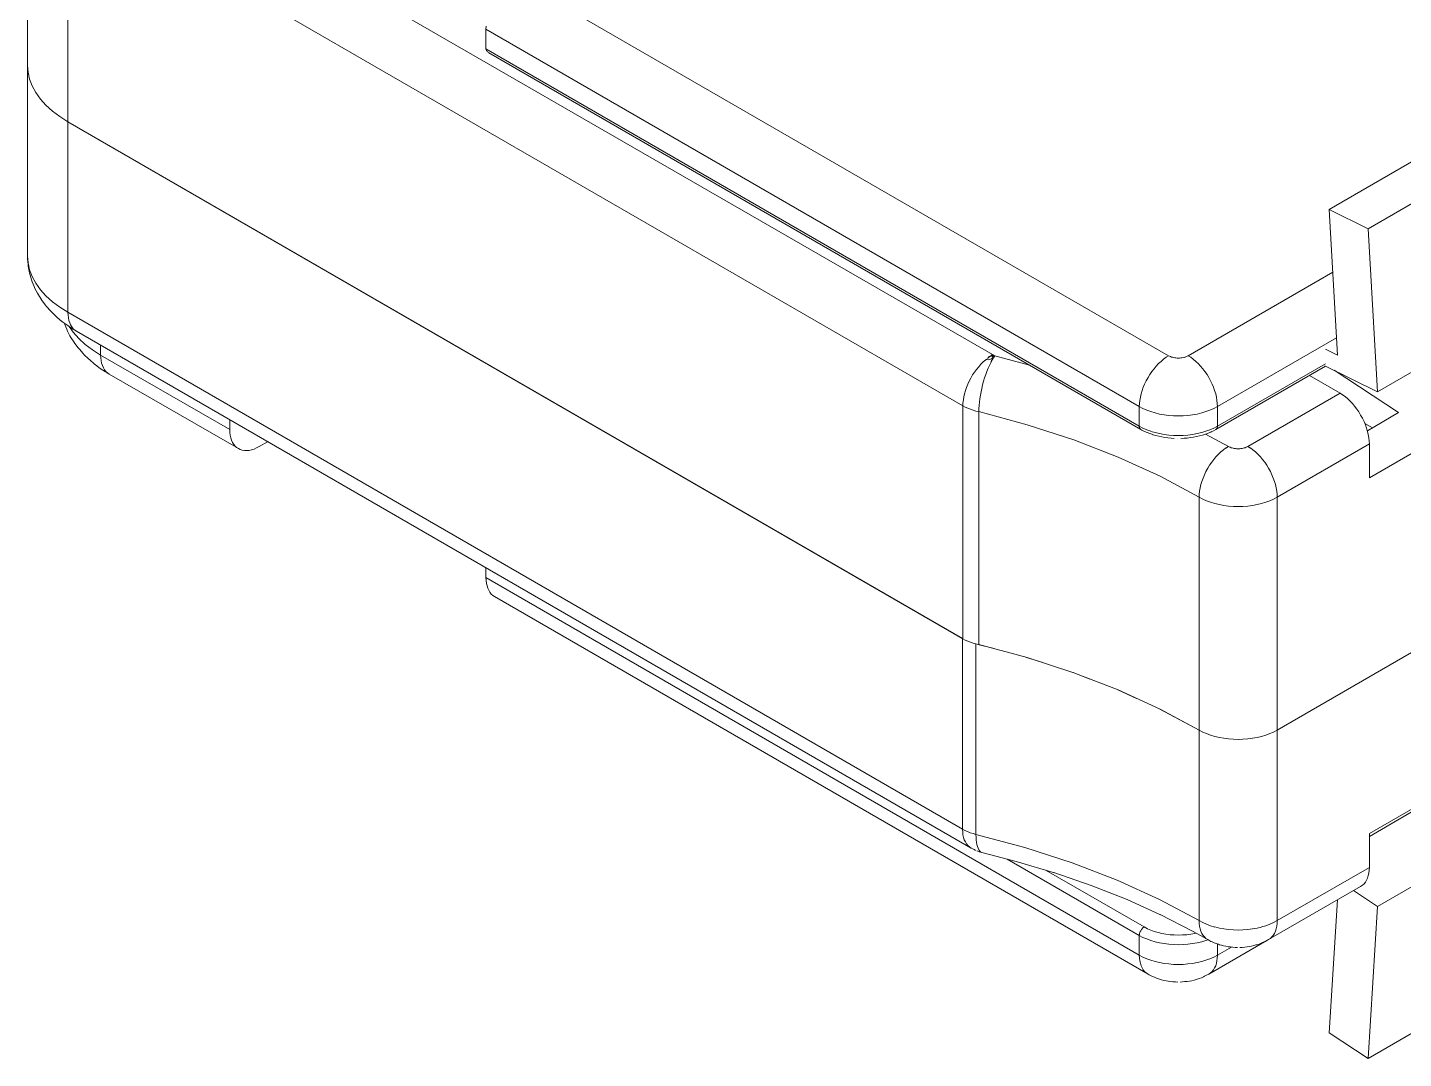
# Model space of a CAD drawing. Header units: inches. Extents: x 0.18 to 4.06, y 0.3 to 3.48.
# Drawn here: x 2.25 to 3.28, y 2.08 to 2.851 of the extents above; entities that cross this region are included whole.
import ezdxf

# ---------------------------------------------------------------- set-up
doc = ezdxf.new("R2010")
doc.units = ezdxf.units.IN
doc.header["$MEASUREMENT"] = 0
doc.layers.add('Layer 1', color=7, linetype='Continuous')

# ---------------------------------------------------------------- blocks, each defined once
blk = doc.blocks.new('block 2')
at = {"layer": 'Layer 1', "color": 250, "lineweight": 18}
for points in [[(2.25, 2.9974), (2.25, 2.8232)], [(2.9742, 2.606), (2.3022, 2.9932)], [(2.2803, 2.9552), (2.9502, 2.5684)], [(2.2803, 2.781), (2.2803, 2.9552)], [(2.6152, 2.8883), (3.1042, 2.606)], [(2.5933, 2.8526), (2.5932, 2.8504)], [(2.5932, 2.8504), (2.5932, 2.8356)], [(3.0823, 2.568), (2.5932, 2.8504)], [(2.5932, 2.8356), (2.5933, 2.8352)], [(3.0823, 2.5532), (2.5932, 2.8356)], [(2.5933, 2.8352), (2.5934, 2.8348)], [(2.5934, 2.8348), (2.5936, 2.8344)], [(2.5936, 2.8344), (2.5938, 2.834)], [(2.5938, 2.834), (2.5941, 2.8336)], [(2.5941, 2.8336), (2.5945, 2.8333)], [(2.5945, 2.8333), (2.5949, 2.8329)], [(2.5949, 2.8329), (2.5954, 2.8326)], [(2.2504, 2.818), (2.25, 2.8232)], [(2.25, 2.8232), (2.25, 2.6806)], [(2.25, 2.8232), (2.2504, 2.818)], [(2.5954, 2.8326), (3.0834, 2.5509)], [(2.2516, 2.8129), (2.2504, 2.818)], [(2.2504, 2.818), (2.2516, 2.8129)], [(2.2535, 2.8078), (2.2516, 2.8129)], [(2.2516, 2.8129), (2.2535, 2.8078)], [(2.2563, 2.8028), (2.2535, 2.8078)], [(2.2535, 2.8078), (2.2562, 2.8028)], [(2.2597, 2.798), (2.2563, 2.8028)], [(2.2563, 2.8028), (2.2597, 2.798)], [(2.2638, 2.7934), (2.2597, 2.798)], [(2.2597, 2.798), (2.2638, 2.7934)], [(2.2687, 2.789), (2.2638, 2.7934)], [(2.2638, 2.7934), (2.2687, 2.789)], [(2.2742, 2.7849), (2.2687, 2.789)], [(2.2687, 2.789), (2.2742, 2.7849)], [(2.2803, 2.781), (2.2742, 2.7849)], [(2.2742, 2.7849), (2.2803, 2.781)], [(2.95, 2.3944), (2.2803, 2.781)], [(2.2803, 2.6385), (2.2803, 2.781)], [(2.2803, 2.781), (2.9502, 2.3942)], [(3.2974, 2.7575), (3.2244, 2.7153)], [(3.3266, 2.7431), (3.2535, 2.7009)], [(3.2244, 2.7153), (3.2307, 2.6065)], [(3.2535, 2.7009), (3.2244, 2.7153)], [(3.2606, 2.5789), (3.2535, 2.7009)], [(2.25, 2.6806), (2.2501, 2.6782)], [(2.2504, 2.6755), (2.25, 2.6806)], [(2.2501, 2.6782), (2.2504, 2.6745)], [(2.2516, 2.6703), (2.2504, 2.6755)], [(2.2504, 2.6745), (2.2506, 2.673)], [(2.2506, 2.6729), (2.2512, 2.6693)], [(2.2512, 2.6693), (2.2515, 2.6678)], [(2.2535, 2.6652), (2.2516, 2.6703)], [(3.2271, 2.6685), (3.1189, 2.606)], [(2.2515, 2.6678), (2.252, 2.6663)], [(2.252, 2.6663), (2.253, 2.6627)], [(2.253, 2.6627), (2.2535, 2.6613)], [(2.2563, 2.6603), (2.2535, 2.6652)], [(2.2535, 2.6613), (2.255, 2.6577)], [(2.255, 2.6577), (2.2556, 2.6564)], [(2.2597, 2.6554), (2.2563, 2.6603)], [(2.2556, 2.6564), (2.2574, 2.6529)], [(2.2574, 2.6529), (2.2581, 2.6516)], [(2.2581, 2.6516), (2.2602, 2.6483)], [(2.2638, 2.6508), (2.2597, 2.6554)], [(2.2602, 2.6483), (2.261, 2.6471)], [(2.2687, 2.6464), (2.2638, 2.6508)], [(2.261, 2.6471), (2.2635, 2.6439)], [(2.2635, 2.6439), (2.2643, 2.6427)], [(2.2643, 2.6427), (2.2671, 2.6396)], [(2.2671, 2.6396), (2.2681, 2.6386)], [(2.2681, 2.6386), (2.2711, 2.6356)], [(2.2742, 2.6423), (2.2687, 2.6464)], [(2.2803, 2.6385), (2.2742, 2.6423)], [(2.95, 2.2518), (2.2803, 2.6385)], [(2.2804, 2.6363), (2.2803, 2.6385)], [(2.2711, 2.6356), (2.2721, 2.6347)], [(2.2721, 2.6347), (2.2754, 2.6319)], [(2.2754, 2.6319), (2.2764, 2.6312)], [(2.2764, 2.6312), (2.2801, 2.6285)], [(2.2776, 2.6303), (2.278, 2.6293)], [(2.278, 2.6293), (2.2794, 2.6258)], [(2.2801, 2.6285), (2.284, 2.6259)], [(2.2806, 2.6343), (2.2804, 2.6363)], [(2.281, 2.6323), (2.2806, 2.6343)], [(2.2816, 2.6306), (2.281, 2.6323)], [(2.2811, 2.6278), (2.2842, 2.6235)], [(2.2823, 2.629), (2.2816, 2.6306)], [(2.2832, 2.6275), (2.2823, 2.629)], [(2.2842, 2.6262), (2.2832, 2.6275)], [(2.2794, 2.6258), (2.28, 2.6244)], [(2.28, 2.6244), (2.2818, 2.621)], [(2.2818, 2.621), (2.2825, 2.6197)], [(2.2825, 2.6197), (2.2847, 2.6163)], [(2.284, 2.626), (2.2849, 2.6253)], [(2.2854, 2.6252), (2.2842, 2.6262)], [(2.2842, 2.6235), (2.2883, 2.6189)], [(2.2847, 2.6163), (2.2855, 2.6151)], [(2.2849, 2.6253), (2.2867, 2.6243)], [(2.2867, 2.6243), (2.2854, 2.6252)], [(2.2867, 2.6243), (2.9564, 2.2376)], [(2.2883, 2.6189), (2.2932, 2.6145)], [(3.23, 2.6195), (3.1408, 2.568)], [(3.2606, 2.5789), (3.3337, 2.6211)], [(2.2855, 2.6151), (2.288, 2.6119)], [(2.288, 2.6119), (2.2888, 2.6108)], [(2.2888, 2.6108), (2.2916, 2.6076)], [(2.2916, 2.6077), (2.2925, 2.6066)], [(2.2925, 2.6066), (2.2956, 2.6037)], [(2.2932, 2.6145), (2.2986, 2.6104)], [(2.2986, 2.6104), (2.3047, 2.6065)], [(2.3047, 2.6138), (2.3047, 2.6065)], [(2.3048, 2.6044), (2.3047, 2.6065)], [(2.3047, 2.6065), (2.4015, 2.5507)], [(2.9709, 2.606), (2.972, 2.6063)], [(2.9714, 2.6065), (2.9716, 2.6065)], [(2.972, 2.6064), (2.9714, 2.6065)], [(2.9717, 2.6064), (2.9714, 2.6065)], [(2.9714, 2.6065), (2.9717, 2.6064)], [(2.9717, 2.6065), (2.9715, 2.6065)], [(2.9715, 2.6065), (2.9715, 2.6065)], [(2.9716, 2.6065), (2.9715, 2.6065)], [(2.9721, 2.6064), (2.9716, 2.6065)], [(2.9716, 2.6065), (2.9719, 2.6064)], [(2.9721, 2.6064), (2.9716, 2.6065)], [(2.9716, 2.6065), (2.972, 2.6064)], [(2.9717, 2.6066), (2.972, 2.6064)], [(2.9721, 2.6064), (2.9717, 2.6066)], [(2.9721, 2.6064), (2.9717, 2.6065)], [(2.9721, 2.6064), (2.9717, 2.6065)], [(2.9717, 2.6065), (2.972, 2.6064)], [(2.9717, 2.6065), (2.972, 2.6064)], [(2.9721, 2.6064), (2.9718, 2.6066)], [(2.9718, 2.6066), (2.9721, 2.6064)], [(2.9721, 2.6064), (2.9718, 2.6066)], [(2.9721, 2.6064), (2.9718, 2.6066)], [(2.9718, 2.6066), (2.972, 2.6064)], [(2.9718, 2.6066), (2.972, 2.6064)], [(2.9721, 2.6064), (2.9719, 2.6066)], [(2.9721, 2.6064), (2.9719, 2.6066)], [(2.9719, 2.6066), (2.972, 2.6065)], [(2.9721, 2.6064), (2.9719, 2.6066)], [(2.9719, 2.6066), (2.9721, 2.6065)], [(2.9721, 2.6064), (2.9719, 2.6066)], [(2.9719, 2.6066), (2.9721, 2.6065)], [(2.9719, 2.6066), (2.9721, 2.6065)], [(2.9719, 2.6064), (2.972, 2.6064)], [(2.972, 2.6064), (2.9719, 2.6064)], [(2.9719, 2.6064), (2.9719, 2.6064)], [(2.9719, 2.6064), (2.9719, 2.6064)], [(2.9719, 2.6064), (2.9719, 2.6064)], [(2.972, 2.6064), (2.9719, 2.6064)], [(2.9719, 2.6064), (2.9719, 2.6064)], [(2.9719, 2.6064), (2.9719, 2.6064)], [(2.9719, 2.6064), (2.9719, 2.6064)], [(2.9719, 2.6064), (2.9719, 2.6064)], [(2.9719, 2.6064), (2.9719, 2.6064)], [(2.9719, 2.6064), (2.9719, 2.6064)], [(2.9721, 2.6064), (2.972, 2.6066)], [(2.9721, 2.6064), (2.972, 2.6066)], [(2.972, 2.6066), (2.9721, 2.6065)], [(2.972, 2.6066), (2.9721, 2.6065)], [(2.9721, 2.6064), (2.972, 2.6066)], [(2.972, 2.6066), (2.9721, 2.6065)], [(2.9721, 2.6064), (2.972, 2.6064)], [(2.972, 2.6064), (2.972, 2.6064)], [(2.972, 2.6064), (2.972, 2.6064)], [(2.972, 2.6064), (2.972, 2.6064)], [(2.972, 2.6063), (2.972, 2.6064)], [(2.972, 2.6064), (2.972, 2.6064)], [(2.972, 2.6064), (2.972, 2.6064)], [(2.972, 2.6064), (2.972, 2.6064)], [(2.972, 2.6064), (2.972, 2.6064)], [(2.972, 2.6064), (2.972, 2.6064)], [(2.9742, 2.606), (2.972, 2.6064)], [(2.972, 2.6063), (2.972, 2.6063)], [(2.9721, 2.6063), (2.972, 2.6063)], [(2.9721, 2.6064), (2.9721, 2.6066)], [(2.9721, 2.6064), (2.9721, 2.6066)], [(2.9721, 2.6066), (2.9721, 2.6065)], [(2.9721, 2.6066), (2.9721, 2.6065)], [(2.9721, 2.6064), (2.9721, 2.6064)], [(2.9723, 2.6064), (2.9721, 2.6064)], [(2.9721, 2.6064), (2.9721, 2.6064)], [(2.9721, 2.6064), (2.9722, 2.6063)], [(2.9721, 2.6063), (2.9721, 2.6063)], [(2.9721, 2.6063), (2.9721, 2.6063)], [(2.9721, 2.6063), (2.9721, 2.6063)], [(2.9721, 2.6063), (2.9721, 2.6063)], [(2.9722, 2.6063), (2.9721, 2.6063)], [(2.9721, 2.6063), (2.9721, 2.6063)], [(2.9721, 2.6063), (2.9721, 2.6063)], [(2.9721, 2.6063), (2.9721, 2.6063)], [(2.9721, 2.6063), (2.9721, 2.6063)], [(2.9721, 2.6063), (2.9721, 2.6063)], [(2.9723, 2.6064), (2.9722, 2.6064)], [(2.9722, 2.6064), (2.9723, 2.6064)], [(2.9722, 2.6064), (2.9723, 2.6064)], [(2.9723, 2.6064), (2.9722, 2.6064)], [(2.9723, 2.6064), (2.9722, 2.6064)], [(2.9722, 2.6064), (2.9723, 2.6064)], [(2.9722, 2.6064), (2.9723, 2.6064)], [(2.9723, 2.6064), (2.9722, 2.6064)], [(2.9722, 2.6064), (2.9722, 2.6064)], [(2.9722, 2.6064), (2.9722, 2.6064)], [(2.9722, 2.6064), (2.9722, 2.6064)], [(2.9722, 2.6064), (2.9722, 2.6064)], [(2.9722, 2.6064), (2.9723, 2.6064)], [(2.9723, 2.6064), (2.9722, 2.6064)], [(2.9722, 2.6064), (2.9722, 2.6064)], [(2.9722, 2.6064), (2.9722, 2.6064)], [(2.9722, 2.6064), (2.9722, 2.6064)], [(2.9722, 2.6064), (2.9722, 2.6064)], [(2.9722, 2.6064), (2.9722, 2.6064)], [(2.9722, 2.6064), (2.9722, 2.6064)], [(2.9722, 2.6064), (2.9722, 2.6064)], [(2.9722, 2.6064), (2.9722, 2.6064)], [(2.9722, 2.6064), (2.9722, 2.6064)], [(2.9722, 2.6064), (2.9722, 2.6064)], [(2.9722, 2.6063), (2.9722, 2.6064)], [(2.9722, 2.6064), (2.9722, 2.6063)], [(2.9722, 2.6063), (2.9722, 2.6064)], [(2.9722, 2.6064), (2.9722, 2.6063)], [(2.9722, 2.6063), (2.9722, 2.6064)], [(2.9722, 2.6064), (2.9722, 2.6063)], [(2.9722, 2.6063), (2.9722, 2.6064)], [(2.9722, 2.6064), (2.9722, 2.6063)], [(2.9722, 2.6063), (2.9722, 2.6064)], [(2.9722, 2.6064), (2.9722, 2.6063)], [(2.9725, 2.6064), (2.9722, 2.6064)], [(2.9722, 2.6064), (2.9723, 2.6064)], [(2.9722, 2.6064), (2.9722, 2.6064)], [(2.9722, 2.6064), (2.9722, 2.6064)], [(2.9722, 2.6064), (2.9722, 2.6064)], [(2.9723, 2.6064), (2.9722, 2.6064)], [(2.9722, 2.6064), (2.9723, 2.6064)], [(2.9722, 2.6063), (2.9722, 2.6064)], [(2.9722, 2.6064), (2.9722, 2.6063)], [(2.9722, 2.6063), (2.9722, 2.6064)], [(2.9722, 2.6064), (2.9722, 2.6063)], [(2.9722, 2.6063), (2.9722, 2.6063)], [(2.9723, 2.6064), (2.9723, 2.6064)], [(2.9725, 2.6064), (2.9725, 2.6063)], [(3.2307, 2.6065), (3.2216, 2.611)], [(2.2956, 2.6037), (2.2966, 2.6028)], [(2.2966, 2.6028), (2.2999, 2.6)], [(2.2999, 2.6), (2.3009, 2.5992)], [(2.3009, 2.5992), (2.3045, 2.5965)], [(2.3045, 2.5965), (2.3084, 2.594)], [(2.3051, 2.6023), (2.3048, 2.6044)], [(2.3055, 2.6004), (2.3051, 2.6023)], [(2.3061, 2.5986), (2.3055, 2.6004)], [(2.3068, 2.597), (2.3061, 2.5986)], [(2.3077, 2.5955), (2.3068, 2.597)], [(2.959, 2.5937), (2.9605, 2.5958)], [(2.9605, 2.5958), (2.9621, 2.5978)], [(2.9621, 2.5978), (2.9637, 2.5996)], [(2.9637, 2.5996), (2.9655, 2.6014)], [(2.9655, 2.6014), (2.9673, 2.603)], [(2.9673, 2.603), (2.9679, 2.6035)], [(2.9681, 2.6031), (2.9696, 2.6029)], [(2.9691, 2.5966), (2.9682, 2.5943)], [(2.9686, 2.604), (2.9691, 2.6044)], [(2.9691, 2.6044), (2.9694, 2.6046)], [(2.9701, 2.5988), (2.9691, 2.5966)], [(2.9694, 2.6048), (2.9704, 2.6057)], [(2.9696, 2.6048), (2.9709, 2.6057)], [(2.9696, 2.6029), (2.9731, 2.6044)], [(2.9696, 2.6029), (2.9722, 2.6038)], [(2.9711, 2.6008), (2.9701, 2.5988)], [(2.9709, 2.6057), (2.9742, 2.606)], [(2.9721, 2.6027), (2.9711, 2.6008)], [(2.9711, 2.6008), (2.9717, 2.6026)], [(2.9719, 2.6032), (2.9723, 2.604)], [(2.9721, 2.6027), (2.9719, 2.603)], [(2.9722, 2.6054), (2.9721, 2.6055)], [(2.9731, 2.6044), (2.9721, 2.6027)], [(2.9723, 2.6041), (2.9722, 2.6054)], [(2.9722, 2.6037), (2.9727, 2.6039)], [(2.9723, 2.6041), (2.9723, 2.6041)], [(2.9742, 2.606), (2.9725, 2.6054)], [(2.9725, 2.6054), (2.9726, 2.6052)], [(2.9729, 2.6043), (2.9729, 2.6043)], [(2.9742, 2.606), (2.9731, 2.6044)], [(2.9742, 2.606), (3, 2.599)], [(3.0933, 2.5963), (3.0917, 2.5941)], [(3.095, 2.5982), (3.0933, 2.5963)], [(3.0967, 2.6001), (3.095, 2.5982)], [(3.0986, 2.6018), (3.0967, 2.6001)], [(3.1004, 2.6034), (3.0986, 2.6018)], [(3.1023, 2.6048), (3.1004, 2.6034)], [(3.1042, 2.606), (3.1023, 2.6048)], [(3.1049, 2.6056), (3.1042, 2.606)], [(3.1056, 2.6053), (3.1049, 2.6056)], [(3.1064, 2.605), (3.1056, 2.6053)], [(3.1072, 2.6048), (3.1064, 2.605)], [(3.108, 2.6046), (3.1072, 2.6048)], [(3.1089, 2.6044), (3.108, 2.6046)], [(3.1097, 2.6043), (3.1089, 2.6044)], [(3.1107, 2.6042), (3.1097, 2.6043)], [(3.1115, 2.6042), (3.1107, 2.6042)], [(3.1125, 2.6042), (3.1115, 2.6042)], [(3.1133, 2.6043), (3.1125, 2.6042)], [(3.1142, 2.6044), (3.1133, 2.6043)], [(3.1151, 2.6046), (3.1142, 2.6044)], [(3.1159, 2.6048), (3.1151, 2.6046)], [(3.1167, 2.605), (3.1159, 2.6047)], [(3.1175, 2.6053), (3.1167, 2.605)], [(3.1182, 2.6056), (3.1175, 2.6053)], [(3.1189, 2.606), (3.1182, 2.6056)], [(3.1208, 2.6048), (3.1189, 2.606)], [(3.1226, 2.6034), (3.1208, 2.6048)], [(3.1245, 2.6018), (3.1226, 2.6034)], [(3.1264, 2.6001), (3.1245, 2.6018)], [(3.1281, 2.5982), (3.1264, 2.6001)], [(3.1298, 2.5963), (3.1281, 2.5982)], [(3.1314, 2.5941), (3.1298, 2.5963)], [(3.1397, 2.5509), (3.2217, 2.5982)], [(3.2216, 2.5999), (3.1408, 2.5532)], [(3.2213, 2.5985), (3.2606, 2.5789)], [(2.3087, 2.5943), (2.3077, 2.5955)], [(2.3084, 2.594), (2.3094, 2.5934)], [(2.3099, 2.5932), (2.3087, 2.5943)], [(2.3094, 2.5934), (2.3112, 2.5923)], [(2.3112, 2.5923), (2.3099, 2.5932)], [(2.3112, 2.5923), (2.4079, 2.5365)], [(2.9539, 2.5846), (2.955, 2.587)], [(2.955, 2.587), (2.9562, 2.5893)], [(2.9562, 2.5893), (2.9575, 2.5916)], [(2.9575, 2.5916), (2.959, 2.5937)], [(2.9657, 2.5869), (2.965, 2.5843)], [(2.9664, 2.5895), (2.9657, 2.5869)], [(2.9673, 2.5919), (2.9664, 2.5894)], [(2.9682, 2.5943), (2.9673, 2.5919)], [(3.0875, 2.5872), (3.0863, 2.5848)], [(3.0888, 2.5896), (3.0875, 2.5872)], [(3.0901, 2.5919), (3.0888, 2.5896)], [(3.0917, 2.5941), (3.0901, 2.5919)], [(3.133, 2.5919), (3.1314, 2.5941)], [(3.1343, 2.5896), (3.133, 2.5919)], [(3.1356, 2.5872), (3.1343, 2.5896)], [(3.1368, 2.5848), (3.1356, 2.5872)], [(3.2326, 2.5779), (3.2096, 2.5912)], [(3.2764, 2.5634), (3.2281, 2.5951)], [(2.9506, 2.5729), (2.9509, 2.5752)], [(2.9509, 2.5752), (2.9514, 2.5775)], [(2.9514, 2.5775), (2.9521, 2.5799)], [(2.9521, 2.5799), (2.9529, 2.5823)], [(2.9529, 2.5823), (2.9539, 2.5846)], [(2.9633, 2.5764), (2.9629, 2.5738)], [(2.9638, 2.579), (2.9633, 2.5764)], [(2.9643, 2.5816), (2.9638, 2.579)], [(2.965, 2.5843), (2.9643, 2.5816)], [(3.0836, 2.5774), (3.0831, 2.575)], [(3.0844, 2.5799), (3.0836, 2.5774)], [(3.0853, 2.5824), (3.0844, 2.5799)], [(3.0863, 2.5848), (3.0853, 2.5824)], [(3.1378, 2.5824), (3.1368, 2.5848)], [(3.1387, 2.5799), (3.1378, 2.5824)], [(3.1395, 2.5774), (3.1387, 2.5799)], [(3.14, 2.575), (3.1395, 2.5774)], [(3.1636, 2.5381), (3.2326, 2.5779)], [(3.2345, 2.5767), (3.2326, 2.5779)], [(3.2364, 2.5754), (3.2345, 2.5767)], [(3.2383, 2.5738), (3.2364, 2.5754)], [(3.3642, 2.578), (3.2545, 2.5146)], [(2.9502, 2.5685), (2.9503, 2.5706)], [(2.9502, 2.5685), (2.9519, 2.5675)], [(2.9502, 2.3942), (2.9502, 2.5685)], [(2.9503, 2.5706), (2.9506, 2.5729)], [(2.9519, 2.5675), (2.9538, 2.5667)], [(2.9538, 2.5667), (2.9558, 2.5659)], [(2.9558, 2.5659), (2.9578, 2.5652)], [(2.9578, 2.5652), (2.9599, 2.5646)], [(2.9622, 2.5664), (2.9621, 2.5642)], [(2.9624, 2.5688), (2.9622, 2.5664)], [(2.9626, 2.5713), (2.9624, 2.5688)], [(2.9629, 2.5738), (2.9626, 2.5713)], [(3.0824, 2.5702), (3.0823, 2.568)], [(3.085, 2.5666), (3.0823, 2.568)], [(3.0823, 2.5532), (3.0823, 2.568)], [(3.0827, 2.5726), (3.0824, 2.5702)], [(3.0831, 2.575), (3.0827, 2.5726)], [(3.0878, 2.5653), (3.085, 2.5666)], [(3.0909, 2.5642), (3.0878, 2.5653)], [(3.1352, 2.5653), (3.1322, 2.5642)], [(3.1381, 2.5666), (3.1352, 2.5653)], [(3.1408, 2.568), (3.1381, 2.5666)], [(3.1404, 2.5726), (3.14, 2.575)], [(3.1407, 2.5702), (3.1404, 2.5726)], [(3.1408, 2.568), (3.1407, 2.5702)], [(3.1408, 2.5532), (3.1408, 2.568)], [(3.2401, 2.5721), (3.2383, 2.5738)], [(3.2418, 2.5702), (3.2401, 2.5721)], [(3.2435, 2.5682), (3.2418, 2.5702)], [(3.2452, 2.5661), (3.2435, 2.5682)], [(3.2467, 2.5639), (3.2452, 2.5661)], [(2.4015, 2.558), (2.4015, 2.5507)], [(2.9599, 2.5646), (2.9621, 2.5642)], [(2.9621, 2.5642), (2.9621, 2.39)], [(2.9621, 2.5642), (2.9984, 2.5544)], [(3.0941, 2.5632), (3.0909, 2.5642)], [(3.0974, 2.5624), (3.0941, 2.5633)], [(3.1008, 2.5618), (3.0974, 2.5624)], [(3.1044, 2.5614), (3.1008, 2.5618)], [(3.108, 2.5611), (3.1044, 2.5614)], [(3.1115, 2.561), (3.108, 2.5611)], [(3.1151, 2.5611), (3.1115, 2.561)], [(3.1187, 2.5614), (3.1151, 2.5611)], [(3.1222, 2.5618), (3.1187, 2.5614)], [(3.1257, 2.5624), (3.1222, 2.5618)], [(3.129, 2.5632), (3.1257, 2.5624)], [(3.1322, 2.5642), (3.129, 2.5633)], [(3.248, 2.5616), (3.2467, 2.5639)], [(3.2494, 2.5592), (3.248, 2.5616)], [(3.2505, 2.5568), (3.2494, 2.5592)], [(3.2515, 2.5543), (3.2505, 2.5568)], [(3.2511, 2.5554), (3.2568, 2.5521)], [(3.2764, 2.5634), (3.253, 2.5499)], [(2.4015, 2.5507), (2.4015, 2.5485)], [(2.4015, 2.5485), (2.4018, 2.5465)], [(2.4018, 2.5465), (2.4022, 2.5446)], [(2.4022, 2.5446), (2.4028, 2.5428)], [(2.9984, 2.5544), (3.0332, 2.543)], [(3.085, 2.5518), (3.0823, 2.5532)], [(3.0823, 2.5529), (3.0823, 2.5532)], [(3.0824, 2.5525), (3.0823, 2.5529)], [(3.0825, 2.5522), (3.0824, 2.5525)], [(3.0825, 2.5519), (3.0825, 2.5522)], [(3.0827, 2.5517), (3.0825, 2.5519)], [(3.0828, 2.5514), (3.0827, 2.5517)], [(3.0829, 2.5512), (3.0828, 2.5514)], [(3.0832, 2.551), (3.0829, 2.5512)], [(3.0834, 2.5509), (3.0832, 2.551)], [(3.0834, 2.5509), (3.0843, 2.5504)], [(3.0843, 2.5504), (3.0861, 2.5494)], [(3.0878, 2.5506), (3.085, 2.5518)], [(3.0861, 2.5494), (3.0863, 2.5493)], [(3.0863, 2.5493), (3.0882, 2.5485)], [(3.0909, 2.5495), (3.0878, 2.5506)], [(3.0882, 2.5485), (3.0902, 2.5477)], [(3.0902, 2.5477), (3.0923, 2.547)], [(3.0941, 2.5485), (3.0909, 2.5494)], [(3.0923, 2.547), (3.0924, 2.5469)], [(3.0924, 2.5469), (3.0946, 2.5463)], [(3.0974, 2.5477), (3.0941, 2.5485)], [(3.0946, 2.5463), (3.0968, 2.5457)], [(3.0968, 2.5457), (3.0991, 2.5452)], [(3.1008, 2.5471), (3.0974, 2.5477)], [(3.0991, 2.5452), (3.1014, 2.5448)], [(3.1044, 2.5466), (3.1008, 2.5471)], [(3.1014, 2.5448), (3.1037, 2.5445)], [(3.1037, 2.5445), (3.1061, 2.5443)], [(3.108, 2.5463), (3.1044, 2.5466)], [(3.1061, 2.5443), (3.1085, 2.5441)], [(3.1115, 2.5463), (3.108, 2.5463)], [(3.1151, 2.5463), (3.1115, 2.5463)], [(3.1187, 2.5466), (3.1151, 2.5463)], [(3.1158, 2.5442), (3.1182, 2.5444)], [(3.1182, 2.5444), (3.1205, 2.5447)], [(3.1222, 2.5471), (3.1187, 2.5466)], [(3.1205, 2.5447), (3.1229, 2.545)], [(3.1257, 2.5477), (3.1222, 2.5471)], [(3.1229, 2.545), (3.1251, 2.5455)], [(3.1251, 2.5455), (3.1274, 2.546)], [(3.129, 2.5485), (3.1257, 2.5477)], [(3.1274, 2.546), (3.1296, 2.5466)], [(3.1322, 2.5495), (3.129, 2.5485)], [(3.1296, 2.5466), (3.1297, 2.5466)], [(3.1297, 2.5466), (3.1318, 2.5473)], [(3.1318, 2.5473), (3.1339, 2.5481)], [(3.1318, 2.5473), (3.149, 2.5381)], [(3.1352, 2.5506), (3.1322, 2.5495)], [(3.1339, 2.5481), (3.1358, 2.5489)], [(3.1381, 2.5518), (3.1352, 2.5505)], [(3.1358, 2.5489), (3.136, 2.549)], [(3.136, 2.549), (3.1379, 2.5499)], [(3.1379, 2.5499), (3.1397, 2.5508)], [(3.1408, 2.5532), (3.1381, 2.5518)], [(3.1399, 2.551), (3.1397, 2.5509)], [(3.1401, 2.5512), (3.1399, 2.551)], [(3.1402, 2.5514), (3.1401, 2.5512)], [(3.1404, 2.5517), (3.1402, 2.5514)], [(3.1405, 2.5519), (3.1404, 2.5517)], [(3.1406, 2.5522), (3.1405, 2.5519)], [(3.1407, 2.5525), (3.1406, 2.5522)], [(3.1408, 2.5529), (3.1407, 2.5526)], [(3.1408, 2.5532), (3.1408, 2.5529)], [(3.2524, 2.5519), (3.2515, 2.5543)], [(3.2532, 2.5494), (3.2524, 2.5519)], [(3.2537, 2.547), (3.2532, 2.5494)], [(3.2541, 2.5446), (3.2537, 2.547)], [(3.2544, 2.5422), (3.2541, 2.5446)], [(2.4028, 2.5428), (2.4035, 2.5412)], [(2.4035, 2.5412), (2.4044, 2.5397)], [(2.4044, 2.5397), (2.4054, 2.5384)], [(2.4054, 2.5384), (2.4065, 2.5374)], [(2.4065, 2.5374), (2.4079, 2.5365)], [(2.4079, 2.5365), (2.4093, 2.5358)], [(2.4093, 2.5358), (2.4108, 2.5353)], [(2.4108, 2.5353), (2.4124, 2.5351)], [(2.4124, 2.5351), (2.4141, 2.5351)], [(2.4141, 2.5351), (2.4159, 2.5352)], [(2.4159, 2.5352), (2.4177, 2.5356)], [(2.4177, 2.5356), (2.4196, 2.5362)], [(2.4196, 2.5362), (2.4215, 2.537)], [(2.4215, 2.537), (2.4234, 2.538)], [(2.4234, 2.538), (2.4297, 2.5417)], [(3.0332, 2.543), (3.0664, 2.5302)], [(3.1085, 2.5441), (3.1085, 2.5441)], [(3.111, 2.544), (3.111, 2.544)], [(3.1133, 2.5441), (3.1134, 2.5441)], [(3.1134, 2.5441), (3.1158, 2.5442)], [(3.1415, 2.5323), (3.1433, 2.534)], [(3.1433, 2.534), (3.1452, 2.5355)], [(3.1452, 2.5356), (3.1471, 2.537)], [(3.1471, 2.5369), (3.149, 2.5381)], [(3.149, 2.5381), (3.1496, 2.5378)], [(3.1496, 2.5378), (3.1503, 2.5375)], [(3.1503, 2.5375), (3.151, 2.5372)], [(3.151, 2.5372), (3.1518, 2.537)], [(3.1518, 2.537), (3.1526, 2.5368)], [(3.1526, 2.5368), (3.1534, 2.5366)], [(3.1534, 2.5366), (3.1542, 2.5365)], [(3.1542, 2.5365), (3.155, 2.5364)], [(3.155, 2.5364), (3.1559, 2.5364)], [(3.1559, 2.5364), (3.1567, 2.5364)], [(3.1567, 2.5364), (3.1576, 2.5364)], [(3.1576, 2.5364), (3.1584, 2.5365)], [(3.1584, 2.5365), (3.1592, 2.5366)], [(3.1592, 2.5366), (3.1601, 2.5368)], [(3.1601, 2.5368), (3.1609, 2.537)], [(3.1609, 2.537), (3.1616, 2.5372)], [(3.1616, 2.5372), (3.1623, 2.5375)], [(3.1623, 2.5375), (3.163, 2.5378)], [(3.163, 2.5378), (3.1636, 2.5381)], [(3.1655, 2.5369), (3.1636, 2.5381)], [(3.1674, 2.5356), (3.1655, 2.537)], [(3.1693, 2.534), (3.1674, 2.5355)], [(3.1711, 2.5323), (3.1693, 2.534)], [(3.2545, 2.54), (3.1855, 2.5002)], [(3.2545, 2.54), (3.2544, 2.5422)], [(3.2545, 2.5147), (3.2545, 2.54)], [(3.0664, 2.5302), (3.0978, 2.5159)], [(3.1335, 2.5218), (3.1349, 2.5241)], [(3.1349, 2.5241), (3.1365, 2.5263)], [(3.1365, 2.5263), (3.138, 2.5284)], [(3.138, 2.5284), (3.1397, 2.5304)], [(3.1397, 2.5304), (3.1415, 2.5323)], [(3.1729, 2.5304), (3.1711, 2.5323)], [(3.1746, 2.5284), (3.1729, 2.5304)], [(3.1762, 2.5263), (3.1746, 2.5284)], [(3.1777, 2.5241), (3.1762, 2.5263)], [(3.1791, 2.5218), (3.1777, 2.5241)], [(3.0978, 2.5159), (3.1271, 2.5002)], [(3.1291, 2.512), (3.13, 2.5145)], [(3.13, 2.5145), (3.1311, 2.517)], [(3.1311, 2.517), (3.1322, 2.5194)], [(3.1322, 2.5194), (3.1335, 2.5218)], [(3.1804, 2.5194), (3.1791, 2.5218)], [(3.1816, 2.517), (3.1804, 2.5194)], [(3.1826, 2.5145), (3.1816, 2.517)], [(3.1835, 2.512), (3.1826, 2.5145)], [(3.1272, 2.5024), (3.1274, 2.5047)], [(3.1274, 2.5047), (3.1279, 2.5071)], [(3.1279, 2.5071), (3.1284, 2.5096)], [(3.1284, 2.5096), (3.1291, 2.512)], [(3.1842, 2.5096), (3.1835, 2.512)], [(3.1848, 2.5071), (3.1842, 2.5096)], [(3.1852, 2.5047), (3.1848, 2.5071)], [(3.1855, 2.5024), (3.1852, 2.5047)], [(3.1271, 2.5002), (3.1272, 2.5024)], [(3.1271, 2.5002), (3.1271, 2.3259)], [(3.1271, 2.5002), (3.1298, 2.4988)], [(3.1298, 2.4988), (3.1326, 2.4975)], [(3.1326, 2.4975), (3.1357, 2.4964)], [(3.1357, 2.4964), (3.1389, 2.4954)], [(3.1388, 2.4954), (3.1422, 2.4946)], [(3.1422, 2.4946), (3.1456, 2.494)], [(3.1456, 2.494), (3.1491, 2.4935)], [(3.1491, 2.4935), (3.1527, 2.4933)], [(3.1527, 2.4933), (3.1563, 2.4932)], [(3.1563, 2.4932), (3.1599, 2.4933)], [(3.1599, 2.4933), (3.1635, 2.4935)], [(3.1635, 2.4935), (3.167, 2.494)], [(3.167, 2.494), (3.1705, 2.4946)], [(3.1705, 2.4946), (3.1738, 2.4954)], [(3.1738, 2.4954), (3.177, 2.4964)], [(3.177, 2.4964), (3.18, 2.4975)], [(3.18, 2.4975), (3.1828, 2.4988)], [(3.1828, 2.4988), (3.1855, 2.5002)], [(3.1855, 2.5002), (3.1855, 2.5024)], [(3.1855, 2.5002), (3.1855, 2.3259)], [(2.5932, 2.4473), (2.5932, 2.44)], [(2.5932, 2.44), (2.5933, 2.4378)], [(3.0823, 2.1576), (2.5932, 2.44)], [(2.5933, 2.4378), (2.5936, 2.4357)], [(2.5936, 2.4357), (2.594, 2.4338)], [(2.594, 2.4339), (2.5945, 2.4321)], [(2.5945, 2.4321), (2.5953, 2.4305)], [(2.5953, 2.4305), (2.5962, 2.429)], [(2.5962, 2.429), (2.5972, 2.4277)], [(2.5972, 2.4277), (2.5983, 2.4267)], [(2.5983, 2.4267), (2.5997, 2.4258)], [(2.5997, 2.4258), (3.0888, 2.1434)], [(3.1855, 2.3259), (3.3642, 2.4291)], [(3.3641, 2.429), (3.1855, 2.3259)], [(2.95, 2.2518), (2.95, 2.3944)], [(2.9502, 2.3942), (2.9519, 2.3933)], [(2.9519, 2.3933), (2.9538, 2.3925)], [(2.9538, 2.3925), (2.9558, 2.3917)], [(2.9558, 2.3917), (2.9578, 2.391)], [(2.9578, 2.391), (2.9599, 2.3904)], [(2.9599, 2.3904), (2.9621, 2.39)], [(2.96, 2.2479), (2.96, 2.3904)], [(2.9736, 2.3869), (2.9615, 2.3901)], [(2.9621, 2.39), (2.9984, 2.3802)], [(3.01, 2.3764), (2.9979, 2.3803)], [(2.9984, 2.3802), (3.0332, 2.3689)], [(3.0453, 2.3641), (3.0328, 2.369)], [(3.0332, 2.3688), (3.0664, 2.356)], [(3.0802, 2.3496), (3.0662, 2.3561)], [(3.0664, 2.356), (3.0978, 2.3416)], [(3.1271, 2.3259), (3.0976, 2.3417)], [(3.0978, 2.3416), (3.1271, 2.3259)], [(3.1298, 2.3245), (3.1271, 2.3259)], [(3.1271, 2.1834), (3.1271, 2.3259)], [(3.1271, 2.3259), (3.1298, 2.3245)], [(3.1326, 2.3233), (3.1298, 2.3245)], [(3.1298, 2.3245), (3.1326, 2.3233)], [(3.1357, 2.3222), (3.1326, 2.3233)], [(3.1326, 2.3233), (3.1357, 2.3222)], [(3.1388, 2.3212), (3.1357, 2.3222)], [(3.1357, 2.3222), (3.1389, 2.3212)], [(3.1422, 2.3204), (3.1388, 2.3212)], [(3.1388, 2.3212), (3.1422, 2.3204)], [(3.1456, 2.3198), (3.1422, 2.3204)], [(3.1422, 2.3204), (3.1456, 2.3198)], [(3.1491, 2.3193), (3.1456, 2.3198)], [(3.1456, 2.3198), (3.1491, 2.3193)], [(3.1527, 2.3191), (3.1491, 2.3193)], [(3.1491, 2.3193), (3.1527, 2.3191)], [(3.1563, 2.319), (3.1527, 2.3191)], [(3.1527, 2.3191), (3.1563, 2.319)], [(3.1599, 2.3191), (3.1563, 2.319)], [(3.1563, 2.319), (3.1599, 2.3191)], [(3.1635, 2.3193), (3.1599, 2.3191)], [(3.1599, 2.3191), (3.1635, 2.3193)], [(3.167, 2.3198), (3.1635, 2.3193)], [(3.1635, 2.3193), (3.167, 2.3198)], [(3.1705, 2.3204), (3.167, 2.3198)], [(3.167, 2.3198), (3.1705, 2.3204)], [(3.1738, 2.3212), (3.1705, 2.3204)], [(3.1705, 2.3204), (3.1738, 2.3212)], [(3.177, 2.3222), (3.1738, 2.3212)], [(3.1738, 2.3212), (3.177, 2.3222)], [(3.18, 2.3233), (3.177, 2.3222)], [(3.177, 2.3222), (3.18, 2.3233)], [(3.1828, 2.3245), (3.18, 2.3233)], [(3.18, 2.3233), (3.1828, 2.3245)], [(3.1855, 2.3259), (3.1828, 2.3245)], [(3.1828, 2.3245), (3.1855, 2.3259)], [(3.1855, 2.1834), (3.1855, 2.3259)], [(3.2545, 2.2485), (3.3641, 2.3118)], [(3.2545, 2.2464), (3.308, 2.2774)], [(2.9518, 2.2508), (2.95, 2.2518)], [(2.9501, 2.2496), (2.95, 2.2518)], [(2.9503, 2.2476), (2.9501, 2.2496)], [(2.9508, 2.2457), (2.9503, 2.2476)], [(2.9513, 2.2439), (2.9508, 2.2457)], [(2.9537, 2.25), (2.9518, 2.2508)], [(2.9557, 2.2492), (2.9537, 2.25)], [(2.9578, 2.2485), (2.9557, 2.2492)], [(2.96, 2.2479), (2.9578, 2.2485)], [(2.96, 2.2479), (2.9601, 2.2458)], [(2.9967, 2.2381), (2.96, 2.2479)], [(2.9601, 2.2458), (2.9602, 2.2438)], [(3.2545, 2.2232), (3.2545, 2.2485)], [(2.9521, 2.2423), (2.9513, 2.2439)], [(2.9529, 2.2409), (2.9521, 2.2423)], [(2.954, 2.2396), (2.9529, 2.2409)], [(2.9551, 2.2385), (2.954, 2.2396)], [(2.9564, 2.2376), (2.9551, 2.2385)], [(2.9564, 2.2376), (2.9576, 2.237)], [(2.9576, 2.237), (2.9586, 2.2365)], [(2.9586, 2.2365), (2.9596, 2.236)], [(2.9602, 2.2438), (2.9604, 2.2419)], [(2.9604, 2.2419), (2.9607, 2.2403)], [(2.9607, 2.2403), (2.9611, 2.2388)], [(2.9607, 2.2356), (2.9614, 2.2353)], [(2.9611, 2.2388), (2.9617, 2.2375)], [(2.9614, 2.2353), (2.9625, 2.2349)], [(2.9617, 2.2375), (2.9622, 2.2364)], [(2.9622, 2.2364), (2.9628, 2.2355)], [(2.9628, 2.2355), (2.9635, 2.2349)], [(3.032, 2.2267), (2.9967, 2.2381)], [(3.2606, 2.194), (3.3337, 2.2362)], [(2.9625, 2.2349), (2.9635, 2.2346)], [(2.9635, 2.2349), (2.9643, 2.2345)], [(2.9635, 2.2346), (2.9645, 2.2344)], [(2.9643, 2.2344), (2.9902, 2.2277)], [(2.9833, 2.2295), (3.0823, 2.1723)], [(2.9902, 2.2277), (3.0187, 2.2192)], [(3.0656, 2.2137), (3.032, 2.2267)], [(3.0126, 2.221), (3.086, 2.1787)], [(3.0184, 2.2193), (3.0463, 2.2097)], [(3.2545, 2.2232), (3.1855, 2.1834)], [(3.2524, 2.2137), (3.2532, 2.2153)], [(3.2532, 2.2153), (3.2537, 2.2171)], [(3.2537, 2.2171), (3.2541, 2.219)], [(3.2541, 2.219), (3.2544, 2.2211)], [(3.2544, 2.2211), (3.2545, 2.2232)], [(3.0463, 2.2097), (3.0731, 2.1991)], [(3.0974, 2.1992), (3.0656, 2.2137)], [(3.1791, 2.1692), (3.248, 2.209)], [(3.2606, 2.194), (3.2426, 2.2059)], [(3.248, 2.209), (3.2494, 2.2099)], [(3.2494, 2.2099), (3.2505, 2.211)], [(3.2505, 2.211), (3.2515, 2.2122)], [(3.2515, 2.2122), (3.2524, 2.2137)], [(3.0731, 2.1991), (3.0981, 2.1878)], [(3.1271, 2.1834), (3.0974, 2.1993)], [(3.2306, 2.1989), (3.2244, 2.0995)], [(3.2535, 2.0803), (3.2606, 2.194)], [(3.0979, 2.188), (3.1221, 2.1756)], [(3.0824, 2.1731), (3.0825, 2.1735)], [(3.0825, 2.1739), (3.0827, 2.1743)], [(3.0825, 2.1735), (3.0825, 2.1739)], [(3.0827, 2.1743), (3.0828, 2.1747)], [(3.0828, 2.1747), (3.0829, 2.1752)], [(3.0829, 2.1752), (3.0832, 2.1755)], [(3.0832, 2.1756), (3.0834, 2.1759)], [(3.0834, 2.1759), (3.0836, 2.1763)], [(3.0836, 2.1763), (3.0839, 2.1767)], [(3.0839, 2.1767), (3.0841, 2.1771)], [(3.0841, 2.1771), (3.0844, 2.1774)], [(3.0844, 2.1774), (3.0847, 2.1777)], [(3.0847, 2.1777), (3.085, 2.178)], [(3.085, 2.178), (3.0853, 2.1783)], [(3.0853, 2.1783), (3.0857, 2.1785)], [(3.0857, 2.1785), (3.086, 2.1787)], [(3.086, 2.1787), (3.0883, 2.1774)], [(3.0883, 2.1774), (3.0908, 2.1763)], [(3.0908, 2.1763), (3.0935, 2.1754)], [(3.0935, 2.1754), (3.0963, 2.1745)], [(3.0963, 2.1745), (3.0992, 2.1738)], [(3.0992, 2.1738), (3.1022, 2.1733)], [(3.1209, 2.1733), (3.1239, 2.1738)], [(3.1221, 2.1756), (3.1335, 2.1692)], [(3.1239, 2.1738), (3.1248, 2.1741)], [(3.1298, 2.182), (3.1271, 2.1834)], [(3.1272, 2.1812), (3.1271, 2.1834)], [(3.1274, 2.1792), (3.1272, 2.1812)], [(3.1279, 2.1773), (3.1274, 2.1792)], [(3.1284, 2.1755), (3.1279, 2.1773)], [(3.1291, 2.1739), (3.1284, 2.1755)], [(3.13, 2.1724), (3.1291, 2.1739)], [(3.1326, 2.1807), (3.1298, 2.182)], [(3.1357, 2.1796), (3.1326, 2.1807)], [(3.1388, 2.1786), (3.1357, 2.1796)], [(3.1422, 2.1778), (3.1388, 2.1787)], [(3.1456, 2.1772), (3.1422, 2.1778)], [(3.1491, 2.1768), (3.1456, 2.1772)], [(3.1527, 2.1765), (3.1491, 2.1768)], [(3.1563, 2.1764), (3.1527, 2.1765)], [(3.1599, 2.1765), (3.1563, 2.1764)], [(3.1635, 2.1768), (3.1599, 2.1765)], [(3.167, 2.1772), (3.1635, 2.1768)], [(3.1705, 2.1778), (3.167, 2.1772)], [(3.1738, 2.1786), (3.1705, 2.1778)], [(3.177, 2.1796), (3.1738, 2.1787)], [(3.18, 2.1807), (3.177, 2.1796)], [(3.1828, 2.182), (3.18, 2.1807)], [(3.1826, 2.1724), (3.1835, 2.1739)], [(3.1855, 2.1834), (3.1828, 2.182)], [(3.1835, 2.1739), (3.1842, 2.1755)], [(3.1842, 2.1755), (3.1848, 2.1773)], [(3.1848, 2.1773), (3.1852, 2.1792)], [(3.1852, 2.1792), (3.1855, 2.1812)], [(3.1855, 2.1812), (3.1855, 2.1834)], [(3.0823, 2.1727), (3.0824, 2.1731)], [(3.0823, 2.1723), (3.0823, 2.1727)], [(3.0823, 2.1723), (3.0823, 2.1576)], [(3.0823, 2.1723), (3.085, 2.1709)], [(3.085, 2.1709), (3.0878, 2.1697)], [(3.0878, 2.1697), (3.0909, 2.1686)], [(3.0909, 2.1686), (3.0941, 2.1676)], [(3.0941, 2.1676), (3.0974, 2.1668)], [(3.0974, 2.1668), (3.1008, 2.1662)], [(3.1008, 2.1662), (3.1044, 2.1657)], [(3.1022, 2.1733), (3.1053, 2.1729)], [(3.1044, 2.1657), (3.108, 2.1655)], [(3.1053, 2.1729), (3.1084, 2.1727)], [(3.108, 2.1655), (3.1115, 2.1654)], [(3.1084, 2.1727), (3.1115, 2.1726)], [(3.1115, 2.1726), (3.1147, 2.1727)], [(3.1115, 2.1654), (3.1151, 2.1655)], [(3.1147, 2.1727), (3.1178, 2.1729)], [(3.1151, 2.1655), (3.1187, 2.1657)], [(3.1178, 2.1729), (3.1209, 2.1733)], [(3.1187, 2.1657), (3.1222, 2.1662)], [(3.1222, 2.1662), (3.1257, 2.1668)], [(3.1257, 2.1668), (3.129, 2.1676)], [(3.129, 2.1676), (3.1322, 2.1685)], [(3.1311, 2.1712), (3.13, 2.1724)], [(3.1322, 2.1701), (3.1311, 2.1712)], [(3.1335, 2.1692), (3.1322, 2.1701)], [(3.1322, 2.1686), (3.1337, 2.1691)], [(3.1335, 2.1692), (3.1344, 2.1687)], [(3.1343, 2.1434), (3.1778, 2.1685)], [(3.1344, 2.1687), (3.1359, 2.1679)], [(3.1359, 2.1679), (3.1368, 2.1675)], [(3.1368, 2.1675), (3.1383, 2.1668)], [(3.1383, 2.1668), (3.1399, 2.1662)], [(3.1399, 2.1662), (3.1415, 2.1657)], [(3.1408, 2.1659), (3.1408, 2.1576)], [(3.1512, 2.1636), (3.1408, 2.1576)], [(3.1415, 2.1657), (3.1422, 2.1654)], [(3.1422, 2.1654), (3.1438, 2.165)], [(3.1438, 2.165), (3.1454, 2.1646)], [(3.1454, 2.1646), (3.1471, 2.1642)], [(3.1471, 2.1642), (3.1488, 2.1639)], [(3.1488, 2.1639), (3.1506, 2.1637)], [(3.1506, 2.1637), (3.1523, 2.1635)], [(3.1523, 2.1635), (3.1541, 2.1634)], [(3.1541, 2.1634), (3.1559, 2.1633)], [(3.1559, 2.1633), (3.1559, 2.1633)], [(3.1576, 2.1633), (3.1594, 2.1634)], [(3.1576, 2.1633), (3.1576, 2.1633)], [(3.1594, 2.1634), (3.1612, 2.1636)], [(3.1612, 2.1636), (3.163, 2.1638)], [(3.163, 2.1638), (3.1647, 2.164)], [(3.1647, 2.164), (3.1664, 2.1644)], [(3.1664, 2.1644), (3.168, 2.1647)], [(3.168, 2.1647), (3.1696, 2.1652)], [(3.1696, 2.1652), (3.1703, 2.1654)], [(3.1703, 2.1654), (3.172, 2.1659)], [(3.172, 2.1659), (3.1735, 2.1665)], [(3.1735, 2.1665), (3.1751, 2.1672)], [(3.1751, 2.1672), (3.1759, 2.1675)], [(3.1759, 2.1675), (3.1774, 2.1683)], [(3.1774, 2.1683), (3.1791, 2.1692)], [(3.1791, 2.1692), (3.1804, 2.1701)], [(3.1804, 2.1701), (3.1816, 2.1712)], [(3.1816, 2.1712), (3.1826, 2.1724)], [(3.085, 2.1562), (3.0823, 2.1576)], [(3.0824, 2.1554), (3.0823, 2.1576)], [(3.0827, 2.1534), (3.0824, 2.1554)], [(3.0831, 2.1515), (3.0827, 2.1534)], [(3.0878, 2.1549), (3.085, 2.1562)], [(3.0909, 2.1538), (3.0878, 2.1549)], [(3.0941, 2.1528), (3.0909, 2.1538)], [(3.0974, 2.152), (3.0941, 2.1528)], [(3.129, 2.1528), (3.1257, 2.152)], [(3.1322, 2.1538), (3.129, 2.1528)], [(3.1352, 2.1549), (3.1322, 2.1538)], [(3.1381, 2.1562), (3.1352, 2.1549)], [(3.1408, 2.1576), (3.1381, 2.1562)], [(3.14, 2.1515), (3.1404, 2.1534)], [(3.1404, 2.1534), (3.1407, 2.1554)], [(3.1407, 2.1554), (3.1408, 2.1576)], [(3.0836, 2.1497), (3.0831, 2.1515)], [(3.0844, 2.1481), (3.0836, 2.1497)], [(3.0853, 2.1466), (3.0844, 2.1481)], [(3.0863, 2.1453), (3.0853, 2.1466)], [(3.0875, 2.1443), (3.0863, 2.1453)], [(3.0888, 2.1434), (3.0875, 2.1443)], [(3.0888, 2.1434), (3.0897, 2.1429)], [(3.0897, 2.1429), (3.0911, 2.1421)], [(3.1008, 2.1514), (3.0974, 2.152)], [(3.1044, 2.151), (3.1008, 2.1514)], [(3.108, 2.1507), (3.1044, 2.151)], [(3.1115, 2.1506), (3.108, 2.1507)], [(3.1151, 2.1507), (3.1115, 2.1506)], [(3.1187, 2.151), (3.1151, 2.1507)], [(3.1222, 2.1514), (3.1187, 2.151)], [(3.1257, 2.152), (3.1222, 2.1514)], [(3.1327, 2.1425), (3.1343, 2.1434)], [(3.1343, 2.1434), (3.1356, 2.1443)], [(3.1356, 2.1443), (3.1368, 2.1453)], [(3.1368, 2.1453), (3.1378, 2.1466)], [(3.1378, 2.1466), (3.1387, 2.1481)], [(3.1387, 2.1481), (3.1395, 2.1497)], [(3.1395, 2.1497), (3.14, 2.1515)], [(3.0911, 2.1421), (3.0921, 2.1417)], [(3.0921, 2.1417), (3.0936, 2.141)], [(3.0936, 2.141), (3.0951, 2.1404)], [(3.0951, 2.1404), (3.0967, 2.1398)], [(3.0967, 2.1398), (3.0974, 2.1396)], [(3.0974, 2.1396), (3.099, 2.1392)], [(3.099, 2.1392), (3.1007, 2.1387)], [(3.1007, 2.1387), (3.1023, 2.1384)], [(3.1023, 2.1384), (3.104, 2.1381)], [(3.104, 2.1381), (3.1058, 2.1378)], [(3.1058, 2.1378), (3.1075, 2.1377)], [(3.1075, 2.1377), (3.1093, 2.1376)], [(3.1093, 2.1376), (3.1111, 2.1375)], [(3.1111, 2.1375), (3.1111, 2.1375)], [(3.1128, 2.1375), (3.1129, 2.1375)], [(3.1129, 2.1375), (3.1147, 2.1376)], [(3.1147, 2.1376), (3.1164, 2.1378)], [(3.1164, 2.1378), (3.1182, 2.138)], [(3.1182, 2.138), (3.1199, 2.1382)], [(3.1199, 2.1382), (3.1216, 2.1385)], [(3.1216, 2.1385), (3.1233, 2.1389)], [(3.1233, 2.1389), (3.1248, 2.1394)], [(3.1248, 2.1394), (3.1256, 2.1396)], [(3.1256, 2.1396), (3.1272, 2.1401)], [(3.1272, 2.1401), (3.1288, 2.1407)], [(3.1288, 2.1407), (3.1303, 2.1413)], [(3.1303, 2.1413), (3.1312, 2.1418)], [(3.1312, 2.1418), (3.1327, 2.1425)], [(3.2535, 2.0803), (3.3266, 2.1225)], [(3.2244, 2.0995), (3.2535, 2.0803)]]:
    blk.add_lwpolyline(points, dxfattribs=at)

msp = doc.modelspace()

# ---------------------------------------------------------------- block references
at = {"layer": 'Layer 1'}
msp.add_blockref('block 2', (0, 0), dxfattribs=at)

doc.saveas('drawing.dxf')
